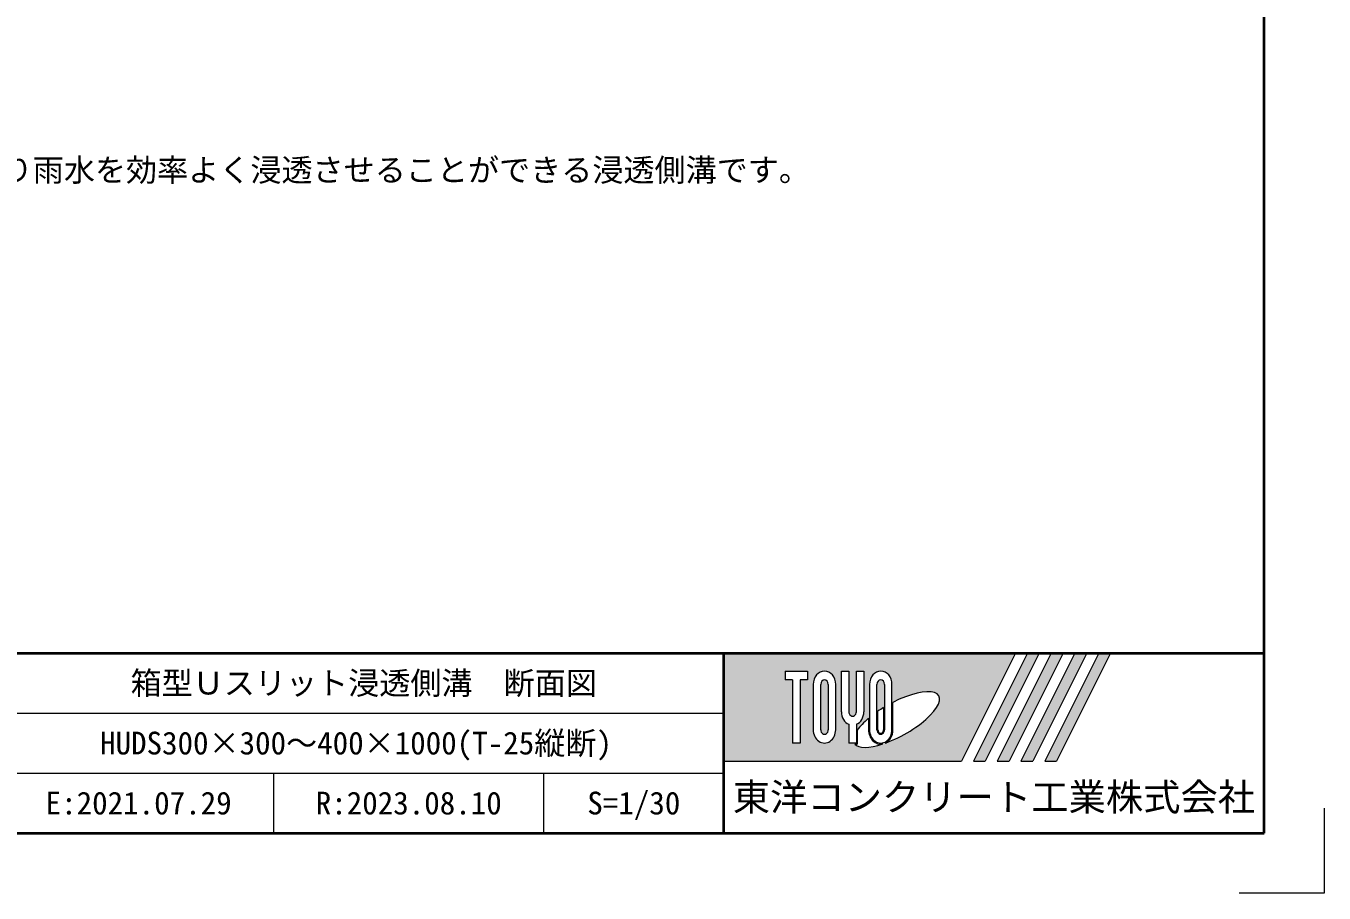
# Model space of a CAD drawing. Units: millimetres at full size; details may follow other scales. Extents: x 127218 to 153459, y 69919 to 78768.
# Drawn here: x 135974 to 139218, y 69919 to 72087 of the extents above; entities that cross this region are included whole.
import ezdxf
from ezdxf.enums import TextEntityAlignment as Align

# ---------------------------------------------------------------- set-up
doc = ezdxf.new("R2010")
doc.units = ezdxf.units.MM
doc.header["$LTSCALE"] = 25
doc.layers.add('Defpoints_3', color=1, linetype='Continuous', lineweight=13)
doc.layers.add('図枠', color=7, linetype='Continuous', lineweight=5)
doc.styles.add('ＭＳ ゴシック', font='')
doc.styles.get('ＭＳ ゴシック').set_extended_font_data('MS Gothic')

msp = doc.modelspace()

# ---------------------------------------------------------------- hatches: boundary and pattern name
at = {"layer": '図枠'}
h = msp.add_hatch(color=256, dxfattribs=at)
h.paths.add_polyline_path([(137717.68, 70519.05), (137717.68, 70249.05), (138311.68, 70249.05), (138446.68, 70519.05)])
edge = h.paths.add_edge_path(flags=16)
edge.add_ellipse((138148.96, 70352.85), major_axis=(105.79, 59.21), ratio=0.3471473, start_angle=-144.31122, end_angle=72.1899, ccw=False)
edge.add_ellipse((138109.79, 70327.28), major_axis=(0, 36), ratio=0.8463542, start_angle=-160.70346, end_angle=-90)
edge.add_line((138140.26, 70327.28), (138140.26, 70395.91))
edge = h.paths.add_edge_path(flags=16)
edge.add_ellipse((138109.79, 70440.82), major_axis=(0, 33.23), ratio=0.8463542, start_angle=-90, end_angle=90, ccw=False)
edge.add_line((138137.91, 70440.82), (138137.91, 70327.28))
edge.add_ellipse((138109.79, 70327.28), major_axis=(0, 33.23), ratio=0.8463542, start_angle=90, end_angle=-90, ccw=False)
edge.add_line((138081.66, 70327.28), (138081.66, 70440.82))
edge = h.paths.add_edge_path(flags=16)
edge.add_line((138119.16, 70440.82), (138119.16, 70327.28))
edge.add_ellipse((138109.79, 70327.28), major_axis=(0, 11.08), ratio=0.8463542, start_angle=90, end_angle=-90, ccw=False)
edge.add_line((138100.41, 70327.28), (138100.41, 70440.82))
edge.add_ellipse((138109.79, 70440.82), major_axis=(0, 11.08), ratio=0.8463542, start_angle=-90, end_angle=90, ccw=False)
edge = h.paths.add_edge_path(flags=16)
edge.add_line((138116.82, 70382.79), (138116.82, 70327.28))
edge.add_ellipse((138109.79, 70327.28), major_axis=(0, 8.31), ratio=0.8463542, start_angle=90, end_angle=-90, ccw=False)
edge.add_line((138102.76, 70327.28), (138102.76, 70373.7))
edge.add_ellipse((138148.96, 70352.85), major_axis=(105.79, 59.21), ratio=0.3471473, start_angle=107.79174, end_angle=126.47132, ccw=False)
edge = h.paths.add_edge_path(flags=16)
edge.add_line((138067.6, 70474.05), (138067.6, 70372.28))
edge.add_ellipse((138039.47, 70372.28), major_axis=(0, 33.23), ratio=0.8463542, start_angle=-163.34117, end_angle=-90, ccw=False)
edge.add_line((138048.85, 70340.95), (138048.85, 70294.05))
edge.add_line((138048.85, 70294.05), (138030.1, 70294.05))
edge.add_line((138030.1, 70294.05), (138030.1, 70340.95))
edge.add_ellipse((138039.47, 70372.28), major_axis=(0, 33.23), ratio=0.8463542, start_angle=90, end_angle=163.34117, ccw=False)
edge.add_line((138011.35, 70372.28), (138011.35, 70474.05))
edge.add_line((138011.35, 70474.05), (138030.1, 70474.05))
edge.add_line((138030.1, 70474.05), (138030.1, 70372.28))
edge.add_ellipse((138039.47, 70372.28), major_axis=(0, 11.08), ratio=0.8463542, start_angle=90, end_angle=-90)
edge.add_line((138048.85, 70372.28), (138048.85, 70474.05))
edge.add_line((138048.85, 70474.05), (138067.6, 70474.05))
edge = h.paths.add_edge_path(flags=16)
edge.add_line((138079.32, 70355.94), (138079.32, 70327.28))
edge.add_ellipse((138109.79, 70327.28), major_axis=(0, 36), ratio=0.8463542, start_angle=90, end_angle=-171.54427)
edge.add_ellipse((138148.96, 70352.85), major_axis=(105.79, 59.21), ratio=0.3471473, start_angle=-178.64954, end_angle=-148.29244, ccw=False)
edge.add_line((138044.81, 70291.28), (138051.19, 70291.28))
edge.add_line((138051.19, 70291.28), (138051.19, 70326.38))
edge.add_ellipse((138148.96, 70352.85), major_axis=(105.79, 59.21), ratio=0.3471473, start_angle=148.21912, end_angle=165.90812, ccw=False)
edge = h.paths.add_edge_path(flags=16)
edge.add_ellipse((137969.16, 70440.82), major_axis=(0, 33.23), ratio=0.8463542, start_angle=-90, end_angle=90, ccw=False)
edge.add_line((137997.29, 70440.82), (137997.29, 70327.28))
edge.add_ellipse((137969.16, 70327.28), major_axis=(0, 33.23), ratio=0.8463542, start_angle=90, end_angle=-90, ccw=False)
edge.add_line((137941.04, 70327.28), (137941.04, 70440.82))
edge = h.paths.add_edge_path(flags=16)
edge.add_line((137978.54, 70440.82), (137978.54, 70327.28))
edge.add_ellipse((137969.16, 70327.28), major_axis=(0, 11.08), ratio=0.8463542, start_angle=90, end_angle=-90, ccw=False)
edge.add_line((137959.79, 70327.28), (137959.79, 70440.82))
edge.add_ellipse((137969.16, 70440.82), major_axis=(0, 11.08), ratio=0.8463542, start_angle=-90, end_angle=90, ccw=False)
h.paths.add_polyline_path([(137926.97, 70474.05), (137926.97, 70451.9), (137908.22, 70451.9), (137908.22, 70294.05), (137889.47, 70294.05), (137889.47, 70451.9), (137870.72, 70451.9), (137870.72, 70474.05)], flags=16)
for points in [[(138341.38, 70249.05), (138371.08, 70249.05), (138506.08, 70519.05), (138476.38, 70519.05)], [(138565.48, 70519.05), (138535.78, 70519.05), (138400.78, 70249.05), (138430.48, 70249.05)], [(138624.88, 70519.05), (138595.18, 70519.05), (138460.18, 70249.05), (138489.88, 70249.05)], [(138684.28, 70519.05), (138654.58, 70519.05), (138519.58, 70249.05), (138549.28, 70249.05)]]:
    msp.add_hatch(color=256, dxfattribs=at).paths.add_polyline_path(points)

# ---------------------------------------------------------------- linework, layer by layer
at = {"layer": 'Defpoints_3', "color": 7}
for p, q in [((139217.68, 70131.18), (139217.68, 69919.05)), ((139217.68, 69919.05), (139005.55, 69919.05))]:
    msp.add_line(p, q, dxfattribs=at)
at = {"layer": '図枠', "lineweight": 40}
for p, q in [((139067.68, 70069.05), (139067.68, 78169.05)), ((135467.68, 70519.05), (139067.68, 70519.05)), ((137717.68, 70069.05), (137717.68, 70519.05)), ((127367.68, 70069.05), (139067.68, 70069.05))]:
    msp.add_line(p, q, dxfattribs=at)
at = {"layer": '図枠'}
for p, q in [((137717.68, 70519.05), (138446.68, 70519.05)), ((138446.68, 70519.05), (138311.68, 70249.05)), ((138476.38, 70519.05), (138341.38, 70249.05)), ((138506.08, 70519.05), (138371.08, 70249.05)), ((138535.78, 70519.05), (138400.78, 70249.05)), ((138565.48, 70519.05), (138430.48, 70249.05)), ((138595.18, 70519.05), (138460.18, 70249.05)), ((138476.38, 70519.05), (138506.08, 70519.05)), ((138624.88, 70519.05), (138489.88, 70249.05)), ((138654.58, 70519.05), (138519.58, 70249.05)), ((138535.78, 70519.05), (138565.48, 70519.05)), ((138684.28, 70519.05), (138549.28, 70249.05)), ((138595.18, 70519.05), (138624.88, 70519.05)), ((138654.58, 70519.05), (138684.28, 70519.05)), ((137870.72, 70474.05), (137870.72, 70451.9)), ((137870.72, 70474.05), (137926.97, 70474.05)), ((137926.97, 70474.05), (137926.97, 70451.9)), ((138011.35, 70474.05), (138030.1, 70474.05)), ((138011.35, 70372.28), (138011.35, 70474.05)), ((138030.1, 70474.05), (138030.1, 70372.28)), ((138048.85, 70474.05), (138067.6, 70474.05)), ((138048.85, 70372.28), (138048.85, 70474.05)), ((138067.6, 70474.05), (138067.6, 70372.28)), ((137889.47, 70451.9), (137870.72, 70451.9)), ((137889.47, 70451.9), (137889.47, 70294.05)), ((137908.22, 70451.9), (137908.22, 70294.05)), ((137926.97, 70451.9), (137908.22, 70451.9)), ((137941.04, 70440.82), (137941.04, 70327.28)), ((137959.79, 70327.28), (137959.79, 70440.82)), ((137978.54, 70440.82), (137978.54, 70327.28)), ((137997.29, 70327.28), (137997.29, 70440.82)), ((138081.66, 70440.82), (138081.66, 70327.28)), ((138100.41, 70327.28), (138100.41, 70440.82)), ((138119.16, 70440.82), (138119.16, 70327.28)), ((138137.91, 70327.28), (138137.91, 70440.82)), ((138102.76, 70327.28), (138102.76, 70373.7)), ((138116.82, 70382.79), (138116.82, 70327.28)), ((138140.26, 70327.28), (138140.26, 70395.91)), ((138030.1, 70340.95), (138030.1, 70294.05)), ((138048.85, 70340.95), (138048.85, 70294.05)), ((138079.32, 70355.94), (138079.32, 70327.28)), ((138051.19, 70326.38), (138051.19, 70291.28)), ((137908.22, 70294.05), (137889.47, 70294.05)), ((138048.85, 70294.05), (138030.1, 70294.05)), ((138044.81, 70291.28), (138051.19, 70291.28)), ((137717.68, 70249.05), (138311.68, 70249.05)), ((138341.38, 70249.05), (138371.08, 70249.05)), ((138400.78, 70249.05), (138430.48, 70249.05)), ((138460.18, 70249.05), (138489.88, 70249.05)), ((138519.58, 70249.05), (138549.28, 70249.05))]:
    msp.add_line(p, q, dxfattribs=at)
at = {"layer": '図枠', "lineweight": 13}
for p, q in [((137717.68, 70069.05), (137717.68, 70519.05)), ((135467.68, 70369.05), (137717.68, 70369.05)), ((135467.68, 70219.05), (137717.68, 70219.05)), ((136592.68, 70069.05), (136592.68, 70219.05)), ((137267.68, 70069.05), (137267.68, 70219.05))]:
    msp.add_line(p, q, dxfattribs=at)
at = {"layer": '図枠'}
for centre, major_axis, ratio, start_param, end_param in [((137969.16, 70440.82), (0, 33.23), 0.846354, 4.712389, 7.8539816), ((138109.79, 70440.82), (0, 33.23), 0.846354, 4.712389, 7.8539816), ((137969.16, 70440.82), (0, 11.08), 0.846354, 4.712389, 7.8539816), ((138109.79, 70440.82), (0, 11.08), 0.846354, 4.712389, 7.8539816), ((138148.96, 70352.85), (105.79, 59.21), 0.347147, 4.2621853, 7.7429163), ((138039.47, 70372.28), (0, 33.23), 0.846354, 1.5707963, 2.8017557), ((138039.47, 70372.28), (0, 11.08), 0.846354, 1.5707963, 4.712389), ((138039.47, 70372.28), (0, 33.23), 0.846354, 3.4814296, 4.712389), ((138148.96, 70352.85), (105.79, 59.21), 0.347147, 1.6817405, 1.8219833), ((138148.96, 70352.85), (105.79, 59.21), 0.347147, 2.0815197, 2.5155126), ((137969.16, 70327.28), (0, 33.23), 0.846354, 1.5707963, 4.712389), ((137969.16, 70327.28), (0, 11.08), 0.846354, 1.5707963, 4.712389), ((138109.79, 70327.28), (0, 36), 0.846354, 1.5707963, 3.3154679), ((138109.79, 70327.28), (0, 33.23), 0.846354, 1.5707963, 4.712389), ((138109.79, 70327.28), (0, 11.08), 0.846354, 1.5707963, 4.712389), ((138109.79, 70327.28), (0, 8.31), 0.846354, 1.5707963, 4.712389), ((138109.79, 70327.28), (0, 36), 0.846354, 3.5338438, 4.712389), ((138148.96, 70352.85), (105.79, 59.21), 0.347147, 3.2093975, 4.2004451)]:
    msp.add_ellipse(centre, major_axis=major_axis, ratio=ratio, start_param=start_param, end_param=end_param, dxfattribs=at)

# ---------------------------------------------------------------- texts
at = {"layer": '図枠', "style": 'ＭＳ ゴシック'}
msp.add_text('注(1)この製品は、側壁のスリット開口部と底版開口部より雨水を効率よく浸透させることができる浸透側溝です。', height=56.96, dxfattribs=at).set_placement((133931.97, 71726.99), align=Align.MIDDLE_LEFT)
for s, height, p in [('箱型Ｕスリット浸透側溝\u3000断面図', 56.96, (136817.68, 70444.05)), ('HUDS300×300～400×1000(T-25縦断) ', 56.96, (136817.68, 70294.05)), ('東洋コンクリート工業株式会社', 68.36, (138392.68, 70159.05)), ('E:2021.07.29', 56.96, (136255.18, 70144.05)), ('R:2023.08.10', 56.96, (136930.18, 70144.05)), ('S=1/30', 56.96, (137492.68, 70144.05))]:
    msp.add_text(s, height=height, dxfattribs=at).set_placement(p, align=Align.MIDDLE_CENTER)

doc.saveas('drawing.dxf')
